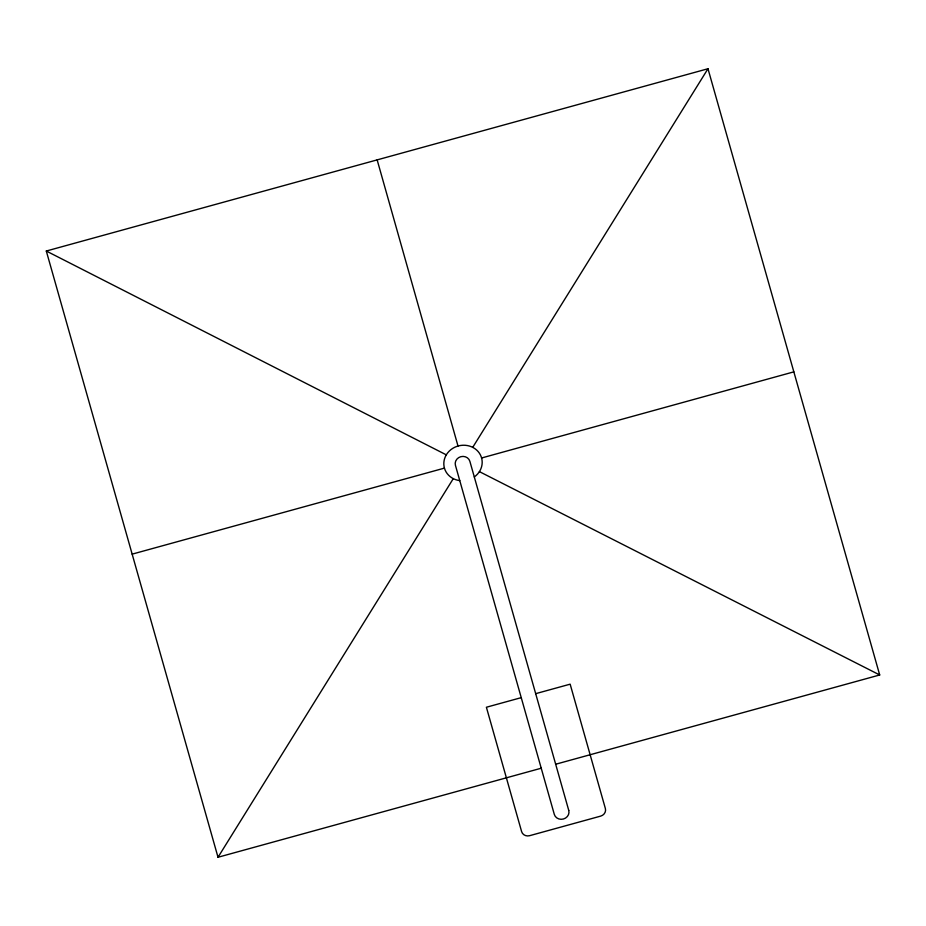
<?xml version="1.0" encoding="UTF-8"?>
<svg xmlns="http://www.w3.org/2000/svg" width="926" height="926" viewBox="0 0 926 926"><rect width="100%" height="100%" fill="white"/><g stroke="black" fill="none" stroke-linecap="round" stroke-linejoin="round"><path stroke-width="1.39" d="M446.309 454.851L46.3 251.027L218.015 857.256L541.235 768.221M218.015 857.256L453.277 478.649M472.723 447.351L707.985 68.744L879.7 674.973L555.669 764.239M479.402 471.623L879.7 674.973M458.011 446.043L377.148 159.885M46.3 251.027L707.985 68.744M132.152 554.142L444.434 468.116M793.848 371.858L481.589 457.988M521.245 697.648L486.393 707.244L521.616 831.606A6.609 6.065 -13.2 0 0 529.637 835.68L600.661 816.119A6.609 6.065 -13.2 0 0 605.372 808.525L570.15 684.175L535.679 693.667M459.771 480.606A19.261 17.675 -13.2 0 1 445.533 456.275A19.261 17.675 -13.2 0 1 475.119 448.809A19.261 17.675 -13.2 0 1 474.297 476.948M568.749 810.4L469.876 461.333A7.489 6.876 -13.2 0 0 460.778 456.703A7.489 6.876 -13.2 0 0 455.43 465.303L554.304 814.382A7.489 6.876 -13.2 0 0 563.402 819.012A7.489 6.876 -13.2 0 0 568.749 810.4"/></g></svg>
